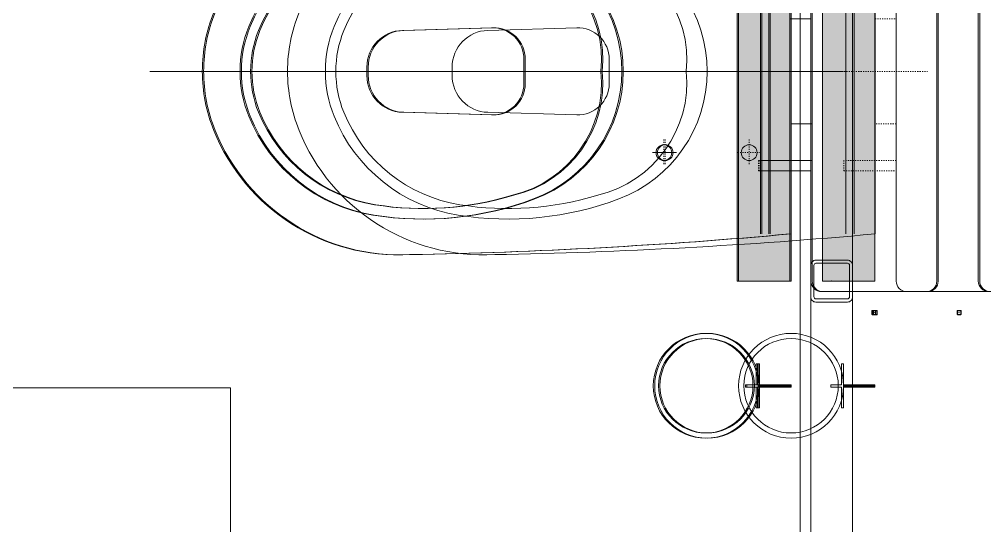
# Model space of a CAD drawing. Extents: x -1133 to 23780, y -1311 to 8245.
# Drawn here: x 10143.1 to 10235.1, y 2145.7 to 2194 of the extents above; entities that cross this region are included whole.
import ezdxf
from ezdxf.enums import TextEntityAlignment as Align

# ---------------------------------------------------------------- set-up
doc = ezdxf.new("R2010")
doc.units = 0
doc.header["$MEASUREMENT"] = 0
doc.linetypes.add('DOT2', pattern=[0.125, 0, -0.125])
doc.layers.get('0').update_dxf_attribs({"color": 9, "lineweight": 9})
for name, color, linetype, lineweight in [('05', 9, 'Continuous', 9), ('05V', 9, 'Continuous', 9), ('06D', 9, 'Continuous', 9), ('10', 9, 'Continuous', 9), ('11', 9, 'Continuous', 9), ('20', 9, 'DOT2', 9), ('21', 9, 'Continuous', 9), ('35', 9, 'Continuous', 9)]:
    doc.layers.add(name, color=color, linetype=linetype, lineweight=lineweight)
doc.styles.add('Arial', font='arial.ttf', dxfattribs={"height": 2.5})
doc.styles.add('MuuM_TEXT-STANDART', font='ARIALN.TTF')

# ---------------------------------------------------------------- blocks, each defined once
blk = doc.blocks.new('Prf-40x40')
for points in [[(1.5, -2), (-1.5, -2, -0.414214), (-2, -1.5), (-2, 1.5, -0.414214), (-1.5, 2), (1.5, 2, -0.414214), (2, 1.5), (2, -1.5, -0.414214)], [(1.5, -1.7), (-1.5, -1.7, -0.414214), (-1.7, -1.5), (-1.7, 1.5, -0.414214), (-1.5, 1.7), (1.5, 1.7, -0.414214), (1.7, 1.5), (1.7, -1.5, -0.414214)]]:
    blk.add_lwpolyline(points, format="xyb", close=True)
blk.add_point((0, 0))
blk = doc.blocks.new('p-klozet üstü kağıt dispenser')
blk.add_hatch(color=255).paths.add_polyline_path([(0, 5.564), (0, 45.408), (-5, 45.408), (-5, 5.564)])
blk.add_lwpolyline([(0, 5.564), (0, 45.408), (-5, 45.408), (-5, 5.564)], close=True)
blk = doc.blocks.new('gr-p-fırçalık')
at = {"const_width": 0.3, "flags": 128}
blk.add_lwpolyline([(0, 3), (0, 0)], dxfattribs=at)
for radius in [5, 4.5]:
    blk.add_circle((0, 8), radius)
blk = doc.blocks.new('san-klo-06-p')
at = {"linetype": 'DOT2'}
for p, q in [((0, -61), (0, 5)), ((7.75, -10.914), (7.75, -12)), ((6.486, -12), (8.953, -12)), ((7.75, -13.086), (7.75, -12))]:
    blk.add_line(p, q, dxfattribs=at)
for p, q in [((0, -2), (-15.5, -2)), ((0, -2), (15.5, -2)), ((0, -2.8), (-15.5, -2.8)), ((0, -2.8), (15.5, -2.8)), ((0, -25.345), (-1.159, -25.345)), ((0, -25.345), (1.159, -25.345)), ((-4.158, -28.434), (-3.905, -36.918)), ((4.158, -28.434), (3.905, -36.918)), ((0, -40.314), (-0.407, -40.314)), ((-0.407, -40.314), (0, -40.314)), ((0.407, -40.314), (0, -40.314)), ((0, -40.314), (0.407, -40.314))]:
    blk.add_line(p, q)
for points in [[(-20, 2.015), (20, 2.015, 0.414214), (21, 3.015), (21, 13.015, 0.414214), (20, 14.015), (-20, 14.015, 0.414214), (-21, 13.015), (-21, 3.015, 0.414214)], [(-15.5, 0, 0.018163), (-17.472, -36.26, 0.320529), (-5.625, -54.905, 0.096396), (0, -56, 0.096396), (5.625, -54.905, 0.320529), (17.472, -36.26, 0.018163), (15.5, 0)]]:
    blk.add_lwpolyline(points, format="xyb", close=True)
blk.add_lwpolyline([(-5, 0), (-5, 2), (5, 2), (5, 0)], close=True, dxfattribs=at)
blk.add_lwpolyline([(8.5, 2.015), (8.5, -2.985), (9.5, -2.985), (9.5, 2.015)], dxfattribs=at)
for centre, radius, start, end in [((7.75, -12), 0.75, 0, 180), ((7.75, -12), 0.75, 180, 0), ((0, -29), 13, 90, 159.42009), ((0, -29), 13, 20.57991, 90), ((-1.089, -28.946), 11, 84.31759, 166.80674), ((1.089, -28.946), 11, 13.19326, 95.68241), ((-15.915, -34.976), 30, 350.87192, 20.57991), ((-1.159, -28.345), 3, 90, 181.707), ((1.159, -28.345), 3, 358.293, 90), ((-15.915, -34.976), 29, 350.87192, 17.12731), ((-0.407, -36.814), 3.5, 181.707, 270), ((0.407, -36.814), 3.5, 270, 358.293), ((1.5, -37.292), 15.4, 189.12808, 247.97569), ((1.5, -37.292), 14.4, 189.12808, 247.97569), ((-1.5, -37.292), 14.4, 292.02431, 350.87192), ((-1.5, -37.292), 15.4, 292.02431, 350.87192), ((0, -41), 10.4, 247.97569, 270), ((0, -41), 10.4, 270, 292.02431), ((0, -41), 11.4, 247.97569, 270), ((0, -41), 11.4, 270, 292.02431)]:
    blk.add_arc(centre, radius, start, end)
at = {"layer": '05'}
blk.add_lwpolyline([(29.896, -0.008), (29.896, -3.008), (27.896, -3.008), (27.896, -3.208), (29.896, -3.208), (29.896, -4.208), (30.096, -4.208), (30.096, -3.208), (32.096, -3.208), (32.096, -3.008), (30.096, -3.008), (30.096, -0.008), (29.896, -0.008)], dxfattribs=at)
at = {"xscale": 0.1, "yscale": 0.1, "zscale": 0.1}
blk.add_blockref('Prf-40x40', (23, 8.015), dxfattribs=at)
at = {"layer": '05'}
for name, p, rotation in [('gr-p-fırçalık', (29.979, -0.008), 180), ('p-klozet üstü kağıt dispenser', (-25.408, -5.008), 270)]:
    blk.add_blockref(name, p, dxfattribs=dict(at, rotation=rotation))
blk = doc.blocks.new('A$C74064896')
at = {"layer": '05V'}
for p, rotation in [((-219.008, -41), 90), ((-250.993, -41), 270)]:
    blk.add_blockref('san-klo-06-p', p, dxfattribs=dict(at, rotation=rotation))
blk = doc.blocks.new('0_roomno2-flat-2')
at = {"layer": '21'}
blk.add_lwpolyline([(96.875, -52.5), (0, -52.5), (0, 0), (96.875, 0)], close=True, dxfattribs=at)
at = {"layer": '21', "style": 'Arial'}
blk.add_attdef('ODANO', (0, 5.85), '', height=10, dxfattribs=at)
blk.add_attdef('MEKANADI', text='', height=10, dxfattribs=at).set_placement((1.75, -15), align=Align.BOTTOM_LEFT)
at = {"layer": '21', "style": 'MuuM_TEXT-STANDART', "width": 0.6}
for tag, p in [('YER01', (50, -22.5)), ('TAVAN01', (68.75, -22.5)), ('DUVAR01', (87.5, -22.5)), ('YER02', (50, -33.75)), ('TAVAN02', (68.75, -33.75)), ('DUVAR02', (87.5, -33.75)), ('YER03', (50, -45)), ('TAVAN03', (68.75, -45)), ('DUVAR03', (87.5, -45))]:
    blk.add_attdef(tag, text='', height=7.5, dxfattribs=at).set_placement(p, align=Align.MIDDLE_CENTER)
for tag, p in [('M2', (1.75, -24.375)), ('TEMIZTAVANYUKSEKLIGI', (9, -43.04))]:
    blk.add_attdef(tag, text='', height=7.5, dxfattribs=at).set_placement(p, align=Align.MIDDLE_LEFT)
blk = doc.blocks.new('p-kapı')
at = {"layer": '20'}
blk.add_arc((4.87, -4.6), 81.6, 270.10532, 0, dxfattribs=at)

msp = doc.modelspace()

# ---------------------------------------------------------------- linework, layer by layer
at = {"layer": '06D'}
msp.add_lwpolyline([(9997.872, 2008.205), (9997.872, 2008.205, -0.009041), (10222.5, 2028.502), (10222.5, 2235), (10242.5, 2235), (10242.5, 2029.913)], format="xyb", dxfattribs=at)
at = {"layer": '11'}
for points in [[(10006.363, 2013.144, -0.008533), (10218.5, 2032.223), (10218.5, 2231), (10143.5, 2231), (10143.5, 2239), (10321.5, 2239), (10321.5, 2231), (10246.5, 2231), (10246.5, 2034.197)], [(10217.5, 2230), (10217.5, 2033.153, 0.008456), (10007.23, 2014.243, 0.008495)]]:
    msp.add_lwpolyline(points, format="xyb", dxfattribs=at)
at = {"layer": '35'}
msp.add_lwpolyline([(10217.5, 2230), (10217.5, 2033.153, 0.008456), (10007.23, 2014.243), (9996.682, 2110.545), (9996.712, 2230), (10052.5, 2230), (10052.5, 2240), (10142.5, 2240), (10142.5, 2230)], format="xyb", close=True, dxfattribs=at)

# ---------------------------------------------------------------- block references
at = {"xscale": -1, "rotation": 90}
msp.add_blockref('p-kapı', (10060.629, 2234), dxfattribs=at)
for name, p in [('A$C74064896', (10467.5, 2230)), ('A$C74064896', (10467.629, 2230)), ('A$C74064896', (10475.629, 2230)), ('0_roomno2-flat-2', (10066.318, 2158.828))]:
    msp.add_blockref(name, p)
at = {"layer": '10', "xscale": -1}
msp.add_blockref('Prf-40x40', (10220.5, 2169), dxfattribs=at)

doc.saveas('drawing.dxf')
